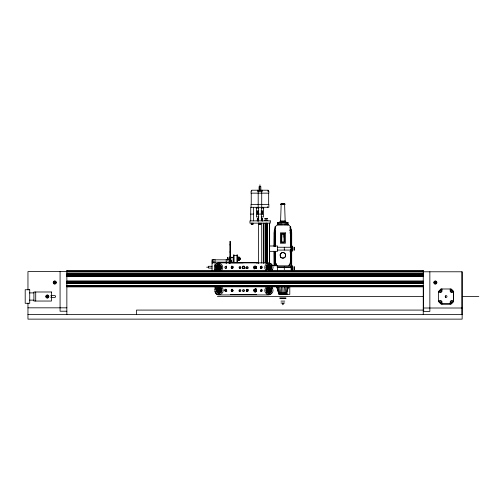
<?xml version="1.0" encoding="UTF-8"?>
<svg xmlns="http://www.w3.org/2000/svg" width="504" height="504" viewBox="0 0 504 504"><rect width="100%" height="100%" fill="white"/><g stroke="black" fill="none" stroke-linecap="round" stroke-linejoin="round"><path stroke-width="0.76" d="M281.755 237.346L281.755 234.19L284.01 234.19L284.01 241.888L281.755 241.888L281.755 234.19M284.01 237.346L284.01 234.19M290.386 247.558L290.726 227.43L290.669 226.876L288.603 224.954L277.162 224.954L275.096 226.876L275.379 246.009M279.43 222.522L280.589 221.136L281.156 204.586L284.609 204.586L285.176 221.136L286.335 222.522M275.253 246.519L275.386 230.775L274.226 230.775L274.069 246.519M283.909 294.361L284.495 286.839M275.203 228.69L275.096 226.876M288.66 286.574L286.713 292.572L286.858 294.361M289.391 264.411L289.189 265.847L276.576 265.847L275.379 262.256L275.379 251.427M284.867 294.361L286.001 286.839M289.346 264.411L289.113 265.847L290.386 262.256L290.386 249.877M285.692 294.361L287.381 286.417M281.988 222.522L282.29 221.136M286.322 294.361L288.408 286.373M281.585 222.522L281.541 224.897M286.719 294.361L287.097 293.019M274.226 230.775L275.455 227.959M281.156 222.522L281.736 221.136M280.375 222.522L280.293 224.897M280.438 222.522L281.257 221.136M279.342 222.522L279.216 224.897M279.89 222.522L280.892 221.136M231.783 261.129L231.783 262.193M279.544 222.522L280.665 221.136M278.542 222.522L278.397 224.897M278.044 222.522L277.874 224.897M277.698 224.897L277.874 222.522L287.891 222.522L288.067 224.897M438.738 291.551L441.126 289.164M452.012 302.917L453.449 301.48L453.449 291.551L451.061 289.164M251.616 224.204L252.68 224.204M259.415 224.204L260.48 224.204M290.562 228.69L290.669 226.876M258.804 219.807A6.413 6.413 0 0 1 258.615 219.763L258.521 219.807A6.369 3.181 -90 0 1 258.262 219.895L257.626 219.971A6.703 3.352 90 0 0 257.279 220.103L257.279 221.193M261.797 218.516A6.413 3.207 90 0 0 261.286 218.679A6.703 3.352 90 0 1 261.639 218.547L262.269 218.547A6.369 3.181 90 0 1 262.527 218.635L262.527 219.807A6.369 3.181 -90 0 1 262.269 219.895L261.639 219.971A6.703 3.352 90 0 0 261.286 220.103M290.474 230.605L289.794 230.775L291.539 230.775L291.696 232.886L291.696 270.913M258.615 219.769L258.615 218.673A6.703 6.703 0 0 1 258.804 218.635A6.413 6.413 0 0 0 258.615 218.679L258.521 218.635A6.369 3.181 90 0 0 258.262 218.547L257.626 218.547A6.703 3.352 90 0 0 257.279 218.679L257.368 219.807A6.369 3.181 90 0 0 257.626 219.895L258.098 219.946A6.098 3.049 90 0 1 258.521 220.059L258.615 220.103A6.703 6.703 0 0 1 258.804 220.059M289.756 232.917L291.696 232.886M239.312 268.059L240.83 268.059M242.348 268.059L248.415 268.046M238.953 291.054L240.477 291.054M242.758 291.054L244.282 291.047M246.569 291.047L248.088 291.047L248.088 289.554M251.269 190.392L251.71 190.392M259.075 190.392L260.82 190.392M267.983 190.392L268.626 190.392M267.983 191.281L268.84 191.281L268.84 193.152L251.061 193.152L251.061 191.281L251.729 191.281L251.729 190.21L268.172 190.21L268.172 191.281M280.98 203.906L284.785 203.906M280.854 204.032L284.911 204.032M280.81 204.202L284.955 204.202M280.854 204.378L284.911 204.378M280.98 204.504L284.785 204.504M256.032 208.02L258.936 208.02M261.211 208.02L263.869 208.02M258.703 210.842L256.391 210.842L256.391 208.02M261.198 210.842L263.51 210.842L263.51 208.02M256.391 211.554L258.703 211.554M261.198 211.554L263.51 211.554M256.391 212.266L258.703 212.266M261.198 212.266L263.51 212.266M256.391 212.984L258.703 212.984M261.198 212.984L263.51 212.984M256.391 213.696L258.703 213.696M261.198 213.696L263.51 213.696M250.734 214.093L253.562 214.093M258.533 214.093L261.362 214.093M258.703 214.408L256.391 214.408L256.391 216.922L258.867 216.922M261.198 214.408L263.51 214.408L263.51 216.922L261.211 216.922M264.789 218.742L267.46 218.742M264.613 218.919L267.643 218.919M264.613 220.343L267.643 220.343M264.348 220.519L267.908 220.519M280.589 221.136L285.176 221.136M277.698 222.692L288.067 222.692M251.168 223.247L253.128 223.247M258.968 223.247L260.927 223.247M251.168 224.097L253.128 224.097M258.968 224.097L260.927 224.097M251.276 224.204L253.021 224.204M259.075 224.204L260.82 224.204M274.774 229.087L274.371 232.886L274.371 246.519M289.901 229.087L290.991 229.087L291.539 230.775M274.069 232.886L275.253 232.886M229.862 244.849L230.536 244.849M269.69 245.996L277.521 245.996L277.521 251.338L269.69 251.338M277.521 247.25L291.091 247.25L291.091 250.078L277.521 250.078M294.437 247.955L294.437 249.379M274.22 251.817L274.371 265.86M289.756 251.817L290.512 251.817M291.394 251.817L291.545 249.549M229.862 251.975L230.536 251.975M234.083 255.503L236.93 255.503M237.894 257.292A3.578 1.789 0 0 1 237.957 257.122L239.179 257.122A4.127 2.06 0 0 1 239.255 257.342M230.895 257.355L233.157 257.355M237.957 257.122A3.95 1.972 0 0 0 237.857 257.437A3.137 1.569 0 0 0 237.882 257.733A4.127 2.06 0 0 0 237.957 257.947L239.179 257.947A4.127 2.06 0 0 0 239.255 257.733M227.827 258.054L227.827 259.484M240.188 258.772L240.547 258.772M239.173 257.065A3.604 1.802 0 0 1 239.173 257.947A3.604 3.604 0 0 1 239.268 259.157A4.127 4.127 0 0 1 239.179 259.591A3.604 1.802 0 0 1 239.268 260.196A4.127 2.06 0 0 1 239.179 260.417L237.957 260.417A3.604 1.802 0 0 1 237.869 259.806A4.127 2.06 0 0 1 237.957 259.591L239.179 259.591A4.127 2.06 0 0 1 239.243 259.755M228.413 259.648L226.208 259.648L226.208 263.693M214.994 259.825L226.208 259.825M213.123 262.143L229.15 262.143M229.862 262.653L256.505 262.653L256.505 263.132M231.317 262.836L243.123 262.836M212.052 263.082L213.123 263.082L213.123 259.648M272.04 265.583L277.521 265.583L277.521 270.925M212.052 266.288L208.492 266.288L208.492 268.071L212.052 268.071M277.521 266.837L291.091 266.837L291.091 269.665M206.709 267.183L208.492 267.183M260.177 267.177L260.858 267.177M277.156 267.366L292.024 267.366M294.437 267.542L294.437 268.966M66.856 270.585L216.342 270.585M220.273 270.585L266.692 270.585M270.623 270.585L423.253 270.585M66.856 271.253L217.123 271.253M219.486 271.253L268.267 271.253M269.835 271.253L423.253 271.253M66.856 271.41L217.123 271.379M219.486 271.379L268.267 271.41M269.835 271.379L423.253 271.41M423.253 271.587L27.959 271.599L27.959 289.857M66.856 271.694L423.253 271.694M423.253 271.782L462.149 271.782L462.149 319.133L27.959 319.133L27.959 303.181M66.856 271.946L423.253 271.946M66.856 273.974L423.253 273.974M66.856 274.082L423.253 274.082M66.856 274.107L423.253 274.107M66.856 275.045L423.253 275.045M66.856 275.152L423.253 275.152M66.856 275.26L423.253 275.26M66.856 276.217L423.253 276.217M66.856 276.324L423.253 276.324M66.856 281.1L423.253 281.1M66.856 281.207L423.253 281.226M66.856 282.164L423.253 282.164M66.856 282.272L423.253 282.272M66.856 282.379L423.253 282.379M66.856 283.45L423.253 283.45M66.856 285.478L423.253 285.478M66.856 285.73L423.253 285.73M66.856 285.837L423.253 285.837M66.856 286.014L423.253 286.045M66.856 286.171L423.253 286.171M66.856 286.889L217.911 286.889M220.273 286.839L268.267 286.839M270.623 286.839L423.253 286.839M224.337 290.184L225.099 290.184M225.836 291.614A3.604 1.802 0 0 1 225.823 291.224A4.127 2.06 0 0 1 225.918 291.01L226.964 291.01M260.524 291.01L261.576 291.01A4.127 2.06 0 0 1 261.639 291.173M438.562 292.421L440.339 292.421A1.455 1.455 0 0 0 441.995 290.997L441.995 288.987M453.625 292.421L451.615 292.421A1.455 1.455 0 0 1 450.185 290.764L450.185 288.987M29.465 292.9L33.976 292.9M276.52 286.411L278.517 293.019L286.675 293.019M269.331 294.361L269.69 294.361M50.967 295.627L54.734 295.627A0.888 0.888 0 0 1 55.629 296.516A0.888 0.888 0 0 1 54.734 297.404L50.967 297.404M217.382 296.516L423.681 296.516M462.262 296.516L478.8 296.516M279.77 298.078L285.995 298.078M279.859 298.166L285.907 298.166M29.465 300.132L33.976 300.132M438.562 300.611L440.572 300.611A1.455 1.455 0 0 1 441.995 302.268L441.995 304.051M453.625 300.611L451.842 300.611A1.455 1.455 0 0 0 450.185 302.035L450.185 304.051M280.98 301.102L284.785 301.102M280.98 303.005L284.785 303.005M282.19 303.868L283.576 303.868M441.126 303.868L451.061 303.868M27.959 307.824L66.856 307.824M423.253 308.007L461.966 308.007M423.921 310.086L136.508 310.086L136.508 314.609M66.856 311.214L60.07 311.214L60.07 271.599M423.253 311.396L429.855 311.396L429.855 271.782M27.959 314.609L462.149 314.609M242.348 266.301L244.623 266.307M246.569 289.321L248.088 289.327M440.238 302.784L439.973 302.633A0.869 0.869 0 0 1 440.345 301.197A0.869 0.869 0 0 1 441.416 302.261A0.869 0.869 0 0 1 439.954 302.652M262.622 221.193L262.527 220.059A6.369 3.181 90 0 0 262.351 219.996M438.738 301.48L440.175 302.917M287.721 222.522L287.891 224.897M287.223 222.522L287.375 224.897M285.1 221.136L286.222 222.522M445.322 296.963L445.46 297.146A0.888 0.888 0 0 0 446.954 296.749A0.888 0.888 0 0 0 445.864 295.659A0.888 0.888 0 0 0 445.46 297.146M284.873 221.136L285.875 222.522M286.423 222.522L286.549 224.897M289.97 227.398L290.991 229.087M284.508 221.136L285.327 222.522M290.008 227.877C293.397 233.932 290.291 241.511 291.394 248.031M285.39 222.522L285.472 224.897M284.029 221.136L284.609 222.522M276.734 286.411L279.046 294.361M278.517 293.019L278.907 294.361L289.794 294.361L289.794 286.776M290.065 229.648L290.512 232.886L290.512 248.031M277.37 286.411L279.443 294.361M284.18 222.522L284.224 224.897M283.475 221.136L283.777 222.522M278.384 286.417L280.073 294.361M279.764 286.839L280.898 294.361M276.268 263.693L276.576 265.847M281.27 286.839L281.856 294.361M290.48 227.474L290.537 228.325M461.966 271.782L461.966 314.609M445.379 295.993L445.379 297.039M423.436 286.574L423.436 310.042M423.253 270.541L423.253 314.609M294.544 247.332L294.544 250.003M294.544 266.918L294.544 269.59M294.368 247.155L294.368 250.179M294.368 266.742L294.368 269.766M292.937 247.155L292.937 250.179M292.937 266.742L292.937 269.766M292.761 246.884L292.761 250.45M292.761 266.471L292.761 270.037M292.408 246.009L292.408 251.326M292.408 265.595L292.408 270.913M291.545 232.886L291.545 248.031M291.394 249.549L291.394 267.422M291.394 268.985L291.394 270.541M290.512 249.549L290.512 266.641M284.306 247.25L284.306 250.078M284.306 266.837L284.306 269.665M282.883 221.136L282.883 224.897M282.883 286.839L282.883 294.361M282.933 303.868L282.933 304.769M275.253 251.817L275.253 265.86M274.22 232.886L274.22 246.519M274.069 251.817L274.069 265.86M272.021 269.546L272.021 271.102M272.021 286.682L272.021 288.238M269.64 223.14L269.634 263.057M269.508 223.14L269.508 263.057M268.663 193.152L268.663 204.366M267.756 206.596L267.756 207.308M267.246 263.057L267.208 223.14L267.177 263.057M266.837 218.843L265.413 218.843M266.232 223.14L266.232 263.057M266.125 223.14L266.125 263.057M266.017 223.14L266.017 263.057M265.003 223.14L265.079 263.057M263.498 263.057L263.435 223.14L263.365 263.145M262.382 190.21L262.382 191.281L257.519 191.281L257.519 190.21M261.765 266.093L261.765 268.26M261.715 191.281L261.715 207.308M261.721 223.14L261.721 263.057M261.677 289.554L261.677 291.073M261.362 207.308L261.362 220.878M261.267 266.093L261.229 268.651M261.122 190.21L261.122 191.281M260.839 190.21L260.839 186.65L259.062 186.65L259.075 189.498L259.812 189.498L259.812 186.65M260.744 266.44L260.744 268.601M260.606 266.477L260.606 268.538M259.951 184.867L259.951 186.65M258.943 190.21L258.943 191.281M258.615 220.103L258.615 221.193M258.533 207.308L258.533 220.878M258.521 222.919L258.521 263.623M258.187 191.281L258.187 207.308M257.632 262.653L257.632 263.132M256.505 266.717L256.505 268.071M256.505 290.184L256.505 291.073M256.505 294.525L230.53 294.525M256.145 266.477L256.145 268.538M256.145 288.83L256.145 291.539M256.007 266.44L256.007 268.601M256.007 288.761L256.007 291.608M255.484 266.093L255.522 268.651M255.522 288.71L255.484 292.276M255.415 266.446L255.415 268.601M255.415 288.767L255.415 291.602M254.986 266.099L254.986 268.26M254.986 289.101L254.986 292.276M254.287 266.276L254.287 268.922M254.287 289.283L254.287 291.923M254.092 266.276L254.092 268.922M254.092 289.283L254.092 291.085M253.562 207.308L253.562 220.878M251.238 193.152L251.238 204.366M251.061 207.308L251.061 204.366L268.84 204.366L268.84 207.308L250.734 207.308L250.734 220.878M240.188 258.054L240.188 259.484M240.011 257.878L240.011 259.661M239.28 257.878L239.28 259.661M237.857 256.99L237.857 260.549M237.497 254.854L237.497 262.685M237.359 255.919L237.359 261.62M236.93 254.854L236.93 262.685M234.083 254.854L234.083 262.685M233.509 254.854L233.509 262.685M233.157 256.99L233.157 260.549M232.949 266.276L232.949 268.078M232.949 290.184L232.949 291.085M232.754 266.276L232.754 268.078M232.754 290.184L232.754 291.085M232.048 266.093L232.048 268.26M232.048 289.101L232.048 291.268M231.783 260.788L231.783 262.534M231.676 260.681L231.676 262.641M231.55 266.093L231.55 268.26M231.512 290.184L231.55 291.268M230.895 256.99L230.895 260.549M230.819 260.681L230.819 262.508M230.712 260.417L230.712 262.868M230.536 241.29L230.536 263.063M229.862 241.29L229.862 263.397M229.503 256.99L229.503 260.549M229.326 257.254L229.326 260.284M229.15 259.648L229.15 263.693M227.903 257.254L227.903 260.284M227.726 257.437L227.726 260.102M226.208 266.017L226.208 268.342M225.811 289.296L225.811 291.073M225.25 289.554L225.25 291.073M225.099 289.472L225.099 290.896M215.044 269.546L215.044 271.102M215.044 286.682L215.044 289.8M214.994 266.036L214.994 259.648L212.052 259.648L212.052 270.528M214.994 269.092L214.994 270.667M212.234 260.788L212.234 262.534M66.856 270.541L66.856 314.609M35.708 291.992L35.708 301.039M215.164 265.507A3.56 3.56 0 0 1 218.604 262.868L268.462 262.868A3.56 3.56 0 0 1 271.549 264.644M271.549 293.139A3.56 3.56 0 0 1 268.462 294.916L218.604 294.916A3.56 3.56 0 0 1 215.044 291.356M220.128 291.016A1.247 1.247 0 0 1 219.933 291.274M217.848 290.071A1.247 1.247 0 0 1 217.974 289.775M261.639 289.195A4.127 2.06 0 0 1 261.576 289.365A3.604 3.604 0 0 1 261.671 290.575A4.127 4.127 0 0 1 261.576 291.01A3.604 1.802 0 0 1 261.671 291.614A3.578 1.789 0 0 0 261.658 291.173M225.918 291.01A4.127 4.127 0 0 1 225.836 290.575A3.207 3.207 0 0 1 225.836 289.794A4.127 4.127 0 0 1 225.918 289.365A4.127 2.06 0 0 1 225.836 289.145A3.137 1.569 0 0 1 225.817 289.044M261.286 219.763A6.413 3.207 -90 0 0 261.797 219.927L262.112 219.946A6.413 3.207 -90 0 1 262.622 220.103M262.622 219.763A6.413 3.207 90 0 1 262.351 219.87M262.112 218.516A6.413 3.207 -90 0 1 262.622 218.679M258.098 218.516A6.098 3.049 90 0 1 258.521 218.635M257.279 219.763A6.413 3.207 -90 0 0 257.79 219.927A6.413 3.207 90 0 0 257.279 220.103M257.279 218.679A6.413 3.207 90 0 1 257.79 218.516M239.173 257.947A3.95 3.95 0 0 1 239.243 258.281M237.957 260.417A3.95 1.972 0 0 1 237.913 260.303M237.957 259.591A4.127 4.127 0 0 1 237.882 259.157A3.207 3.207 0 0 1 237.875 258.382A4.127 4.127 0 0 1 237.957 257.947M239.255 259.755A3.578 1.789 0 0 1 239.173 260.417M51.143 295.502A3.919 3.919 0 0 1 51.143 297.53M280.205 254.627L280.482 256.731A2.797 2.772 -90 0 0 282.883 258.111A2.797 2.772 90 0 0 285.283 256.731L285.655 255.345L285.283 253.959A2.797 2.772 90 0 0 282.883 252.58A2.797 2.772 -90 0 0 280.482 253.959L280.205 254.627M54.325 281.786L53.915 282.498L54.325 283.21L55.15 283.21L55.56 282.498L55.15 281.786L54.325 281.786A0.825 0.825 0 0 0 54.325 283.21A0.825 0.825 0 0 0 55.56 282.498A0.825 0.825 0 0 0 54.325 281.786M46.948 295.804L46.538 296.516L46.948 297.228L47.773 297.228L48.182 296.516L47.773 295.804L46.948 295.804A0.825 0.825 0 0 0 46.948 297.228A0.825 0.825 0 0 0 48.182 296.516A0.825 0.825 0 0 0 46.948 295.804M218.194 266.679L217.785 267.391L218.194 268.103L219.013 268.103L219.429 267.391L219.013 266.679L218.194 266.679A0.825 0.825 0 0 0 218.194 268.103A0.825 0.825 0 0 0 219.429 267.391A0.825 0.825 0 0 0 218.194 266.679M218.642 289.68L218.226 290.392L218.642 291.104L219.461 291.104L219.87 290.392L219.461 289.68L218.642 289.68A0.825 0.825 0 0 0 218.642 291.104A0.825 0.825 0 0 0 219.87 290.392A0.825 0.825 0 0 0 218.642 289.68M268.493 266.679L268.084 267.391L268.493 268.103L269.319 268.103L269.728 267.391L269.319 266.679L268.493 266.679A0.825 0.825 0 0 0 268.493 268.103A0.825 0.825 0 0 0 269.728 267.391A0.825 0.825 0 0 0 268.493 266.679M268.493 289.68L268.084 290.392L268.493 291.104L269.319 291.104L269.728 290.392L269.319 289.68L268.493 289.68A0.825 0.825 0 0 0 268.493 291.104A0.825 0.825 0 0 0 269.728 290.392A0.825 0.825 0 0 0 268.493 289.68M434.965 281.812L434.549 282.524L434.965 283.235L435.784 283.235L436.199 282.524L435.784 281.812L434.965 281.812A0.825 0.825 0 0 0 434.965 283.235A0.825 0.825 0 0 0 436.199 282.524A0.825 0.825 0 0 0 434.965 281.812M441.057 288.987L438.562 291.476L438.562 301.556L441.057 304.051L451.13 304.051L453.625 301.556L453.625 291.476L451.13 288.987L441.057 288.987M270.295 220.878L249.946 220.878L249.946 223.14L270.295 223.14L270.295 220.878M285.39 232.854L280.375 232.854L280.375 243.224L285.39 243.224L285.39 232.854M284.527 233.717L281.238 233.717L281.238 242.361L284.527 242.361L284.527 233.717M423.253 283.317L66.856 283.317L423.253 283.343M29.723 289.731L25.2 289.731L25.2 303.301L29.723 303.301L29.723 289.731M51.427 291.992L33.9 291.992L33.9 301.039L51.427 301.039L51.427 291.992M217.715 268.928A1.783 1.783 0 0 0 220.387 267.391A1.783 1.783 0 0 0 217.715 265.847A1.783 1.783 0 0 0 217.715 268.928M216.531 270.982A4.152 4.152 0 0 0 222.755 267.391A4.152 4.152 0 0 0 216.531 263.794A4.152 4.152 0 0 0 216.531 270.982M217.129 269.942A2.948 2.948 0 0 0 221.552 267.391A2.948 2.948 0 0 0 217.129 264.839A2.948 2.948 0 0 0 217.129 269.942M216.689 269.306A2.709 2.709 0 0 0 221.224 268.09A2.709 2.709 0 0 0 217.904 264.77A2.709 2.709 0 0 0 216.689 269.306M216.84 269.155A2.495 2.495 0 0 0 221.01 268.034A2.495 2.495 0 0 0 217.961 264.978A2.495 2.495 0 0 0 216.84 269.155M217.848 268.701A1.512 1.512 0 0 0 220.116 267.391A1.512 1.512 0 0 0 217.848 266.081A1.512 1.512 0 0 0 217.848 268.701M217.936 268.544A1.336 1.336 0 0 0 219.939 267.391A1.336 1.336 0 0 0 217.936 266.232A1.336 1.336 0 0 0 217.936 268.544M268.015 291.936A1.783 1.783 0 0 0 270.686 290.392A1.783 1.783 0 0 0 268.015 288.855A1.783 1.783 0 0 0 268.015 291.936M266.83 293.989A4.152 4.152 0 0 0 273.055 290.392A4.152 4.152 0 0 0 266.83 286.801A4.152 4.152 0 0 0 266.83 293.989M267.485 292.862A2.848 2.848 0 0 0 271.757 290.392A2.848 2.848 0 0 0 267.485 287.929A2.848 2.848 0 0 0 267.485 292.862M267.555 292.742A2.709 2.709 0 0 0 271.618 290.392A2.709 2.709 0 0 0 267.555 288.049A2.709 2.709 0 0 0 267.555 292.742M267.145 292.156A2.495 2.495 0 0 0 271.316 291.041A2.495 2.495 0 0 0 268.26 287.986A2.495 2.495 0 0 0 267.145 292.156M268.153 291.703A1.512 1.512 0 0 0 270.421 290.392A1.512 1.512 0 0 0 268.153 289.082A1.512 1.512 0 0 0 268.153 291.703M268.241 291.551A1.336 1.336 0 0 0 270.245 290.392A1.336 1.336 0 0 0 268.241 289.239A1.336 1.336 0 0 0 268.241 291.551M268.015 268.928A1.783 1.783 0 0 0 270.686 267.391A1.783 1.783 0 0 0 268.015 265.847A1.783 1.783 0 0 0 268.015 268.928M266.818 271.013A4.183 4.183 0 0 0 273.092 267.391A4.183 4.183 0 0 0 266.818 263.762A4.183 4.183 0 0 0 266.818 271.013M267.485 269.848A2.841 2.841 0 0 0 271.75 267.391A2.841 2.841 0 0 0 267.485 264.928A2.841 2.841 0 0 0 267.485 269.848M266.988 269.306A2.709 2.709 0 0 0 271.524 268.09A2.709 2.709 0 0 0 268.204 264.77A2.709 2.709 0 0 0 266.988 269.306M267.145 269.155A2.495 2.495 0 0 0 271.316 268.034A2.495 2.495 0 0 0 268.26 264.978A2.495 2.495 0 0 0 267.145 269.155M268.153 268.701A1.512 1.512 0 0 0 270.421 267.391A1.512 1.512 0 0 0 268.153 266.081A1.512 1.512 0 0 0 268.153 268.701M268.241 268.544A1.336 1.336 0 0 0 270.245 267.391A1.336 1.336 0 0 0 268.241 266.232A1.336 1.336 0 0 0 268.241 268.544M246.651 291.167A0.888 0.888 0 0 0 247.987 290.392A0.888 0.888 0 0 0 246.651 289.624A0.888 0.888 0 0 0 246.651 291.167M231.588 291.167A0.888 0.888 0 0 0 232.924 290.392A0.888 0.888 0 0 0 231.588 289.624A0.888 0.888 0 0 0 231.588 291.167M231.588 268.159A0.888 0.888 0 0 0 232.924 267.391A0.888 0.888 0 0 0 231.588 266.616A0.888 0.888 0 0 0 231.588 268.159M260.896 291.167A0.888 0.888 0 0 0 262.231 290.392A0.888 0.888 0 0 0 260.896 289.624A0.888 0.888 0 0 0 260.896 291.167M260.896 268.159A0.888 0.888 0 0 0 262.231 267.391A0.888 0.888 0 0 0 260.896 266.616A0.888 0.888 0 0 0 260.896 268.159M225.282 291.167A0.888 0.888 0 0 0 226.617 290.392A0.888 0.888 0 0 0 225.282 289.624A0.888 0.888 0 0 0 225.282 291.167M225.282 268.159A0.888 0.888 0 0 0 226.617 267.391A0.888 0.888 0 0 0 225.282 266.616A0.888 0.888 0 0 0 225.282 268.159M254.4 291.495A1.273 1.273 0 0 0 256.309 290.392A1.273 1.273 0 0 0 254.4 289.296A1.273 1.273 0 0 0 254.4 291.495M239.526 268.159A0.888 0.888 0 0 0 240.862 267.391A0.888 0.888 0 0 0 239.526 266.616A0.888 0.888 0 0 0 239.526 268.159M246.651 268.159A0.888 0.888 0 0 0 247.987 267.391A0.888 0.888 0 0 0 246.651 266.616A0.888 0.888 0 0 0 246.651 268.159M239.526 291.167A0.888 0.888 0 0 0 240.862 290.392A0.888 0.888 0 0 0 239.526 289.624A0.888 0.888 0 0 0 239.526 291.167M243.086 291.167A0.888 0.888 0 0 0 244.421 290.392A0.888 0.888 0 0 0 243.086 289.624A0.888 0.888 0 0 0 243.086 291.167M254.4 268.487A1.273 1.273 0 0 0 256.309 267.391A1.273 1.273 0 0 0 254.4 266.288A1.273 1.273 0 0 0 254.4 268.487M242.897 268.487A1.273 1.273 0 0 0 244.805 267.391A1.273 1.273 0 0 0 242.897 266.288A1.273 1.273 0 0 0 242.897 268.487M218.163 291.936A1.783 1.783 0 0 0 220.828 290.392A1.783 1.783 0 0 0 218.163 288.855A1.783 1.783 0 0 0 218.163 291.936M216.959 294.021A4.183 4.183 0 0 0 223.234 290.392A4.183 4.183 0 0 0 216.959 286.77A4.183 4.183 0 0 0 216.959 294.021M217.627 292.856A2.841 2.841 0 0 0 221.892 290.392A2.841 2.841 0 0 0 217.627 287.935A2.841 2.841 0 0 0 217.627 292.856M217.697 292.742A2.709 2.709 0 0 0 221.76 290.392A2.709 2.709 0 0 0 217.697 288.049A2.709 2.709 0 0 0 217.697 292.742M217.804 292.553A2.495 2.495 0 0 0 221.546 290.392A2.495 2.495 0 0 0 217.804 288.238A2.495 2.495 0 0 0 217.804 292.553M218.295 291.703A1.512 1.512 0 0 0 220.563 290.392A1.512 1.512 0 0 0 218.295 289.082A1.512 1.512 0 0 0 218.295 291.703M218.383 291.551A1.336 1.336 0 0 0 220.387 290.392A1.336 1.336 0 0 0 218.383 289.239A1.336 1.336 0 0 0 218.383 291.551M280.923 257.305A2.772 2.772 0 0 0 285.56 256.063A2.772 2.772 0 0 0 282.164 252.668A2.772 2.772 0 0 0 280.923 257.305M439.954 291.614A0.869 0.869 0 0 0 441.416 291.224A0.869 0.869 0 0 0 440.345 290.153A0.869 0.869 0 0 0 439.954 291.614M450.998 291.614A0.869 0.869 0 0 0 452.453 291.224A0.869 0.869 0 0 0 451.389 290.153A0.869 0.869 0 0 0 450.998 291.614M450.998 302.652A0.869 0.869 0 0 0 452.453 302.261A0.869 0.869 0 0 0 451.389 301.197A0.869 0.869 0 0 0 450.998 302.652M434.618 283.834A1.512 1.512 0 0 0 436.886 282.524A1.512 1.512 0 0 0 434.618 281.213A1.512 1.512 0 0 0 434.618 283.834M434.429 283.469A1.336 1.336 0 0 0 436.666 282.87A1.336 1.336 0 0 0 435.028 281.238A1.336 1.336 0 0 0 434.429 283.469M434.75 283.481A0.888 0.888 0 0 0 436.086 282.706A0.888 0.888 0 0 0 434.75 281.938A0.888 0.888 0 0 0 434.75 283.481M53.978 283.809A1.512 1.512 0 0 0 56.253 282.498A1.512 1.512 0 0 0 53.978 281.188A1.512 1.512 0 0 0 53.978 283.809M54.067 283.658A1.336 1.336 0 0 0 56.07 282.498A1.336 1.336 0 0 0 54.067 281.345A1.336 1.336 0 0 0 54.067 283.658M46.286 297.587A1.512 1.512 0 0 0 48.819 296.906A1.512 1.512 0 0 0 46.966 295.054A1.512 1.512 0 0 0 46.286 297.587M46.689 297.675A1.336 1.336 0 0 0 48.693 296.516A1.336 1.336 0 0 0 46.689 295.363A1.336 1.336 0 0 0 46.689 297.675"/></g></svg>
